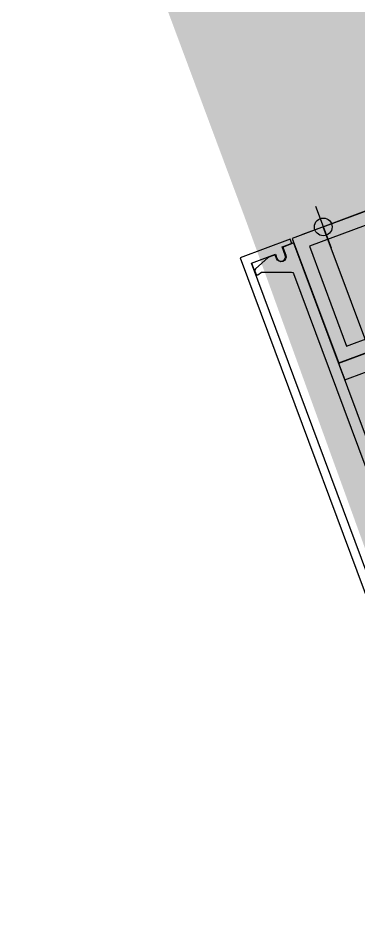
# Model space of a CAD drawing. Extents: x 12199666 to 24617114, y 1197707 to 2548648.
# Drawn here: x 12287980.3 to 12288057.1, y 1261630.8 to 1261834.3 of the extents above; entities that cross this region are included whole.
import ezdxf

# ---------------------------------------------------------------- set-up
doc = ezdxf.new("R2010")
doc.units = 0
doc.header["$LTSCALE"] = 10
doc.header["$MEASUREMENT"] = 0
doc.linetypes.add('TX-PLAN-T1-F11$0$CONTINOUS', pattern=[0])
doc.layers.add('TX-PLAN-T1-F11$0$_EDO-ALUMINIUM-SECTION', color=90, linetype='Continuous', lineweight=30)
doc.layers.add('TX-PLAN-T1-F11$0$幕墙线', color=114, linetype='Continuous', lineweight=30)
doc.layers.add('TX-PLAN-T1-F11$0$bangong', color=5, linetype='Continuous', true_color=0x0000ff)
for name, color, linetype in [('TX-PLAN-T1-F11$0$F-Alum', 4, 'Continuous'), ('TX-PLAN-T1-F11$0$F-dim', 1, 'Continuous'), ('TX-PLAN-T1-F11$0$F_MISC', 8, 'Continuous')]:
    doc.layers.add(name, color=color, linetype=linetype)

# ---------------------------------------------------------------- blocks, each defined once
blk = doc.blocks.new('TX-PLAN-T1-F11$0$A$C3FFC0167')
at = {"layer": 'TX-PLAN-T1-F11$0$F-dim'}
for p, q in [((0, 5), (0, -5)), ((-5, 0), (5, 0))]:
    blk.add_line(p, q, dxfattribs=at)
blk.add_circle((0, 0), 2, dxfattribs=at)
blk = doc.blocks.new('TX-PLAN-T1-F11$0$TY001')
at = {"layer": 'TX-PLAN-T1-F11$0$F-Alum'}
blk.add_lwpolyline([(474.8020190792158, -613.0729998739698), (386.1010766436812, -664.3175448094407), (386.1010766464751, -664.3175448104157), (388.6987469606102, -662.8168117939349), (388.6987469585147, -662.8168117909663), (386.1010766441468, -664.317544807418), (383.2264971034601, -659.3418363714445), (384.0923828473315, -658.8415945513989, 1), (383.0918992070947, -657.1098230636417), (381.360127719352, -658.1103067036893), (380.2058037547395, -656.1122477153549), (379.3399180108681, -656.6124895353278), (385.3697887959424, -667.0497999373765), (477.5342742071953, -613.8042877217376)], format="xyb", dxfattribs=at)
at = {"layer": 'TX-PLAN-T1-F11$0$F-Alum', "linetype": 'TX-PLAN-T1-F11$0$CONTINOUS', "ltscale": 15555}
blk.add_lwpolyline([(380.0398544089403, -655.7251176545396), (381.2032953833696, -657.7389575862617, 0.414213562373095), (381.6131336526014, -657.8486507634225), (383.0418750252575, -657.0232344891992, -1), (384.1424070294015, -658.928183125754), (383.3631098598707, -659.3784007638315), (384.1415210517589, -660.7257794256002, 0.1428492727586986), (384.2629231058527, -660.8418938346731), (387.2218380344566, -663.235364015869, 0.2840790438404123), (387.7473373496905, -663.2509740064561), (388.4430282160174, -662.8490576248878, 0.5575365158333588), (388.453131214017, -662.5089473235421), (387.7222566348501, -661.7713922473631), (386.6248848829418, -655.0800004285702, -0.2963790067032196), (386.8719783208799, -654.5943518436106), (467.0768878774252, -608.2581576754019)], format="xyb", dxfattribs=at)
at = {"layer": 'TX-PLAN-T1-F11$0$F-Alum'}
blk.add_lwpolyline([(391.2619891064242, -617.2954965759709), (405.0996182784438, -641.2475240616332), (408.5631612532306, -639.2465567802428), (396.7264993626159, -618.7580722694256), (444.9104555265512, -590.9211086545547), (442.9094882453792, -587.4575656796806)], close=True, dxfattribs=at)
blk.add_lwpolyline([(381.2788209777791, -657.8256456259696), (381.2597441703547, -657.8366667300434), (380.0398544089403, -655.7251176545396), (455.8812394279521, -611.9098305052466), (454.8807539343834, -610.1780535563303), (456.612525985809, -609.1775708921195), (457.6130086500198, -610.909342943618), (474.7123976727016, -601.0306235656317)], dxfattribs=at)
at = {"layer": 'TX-PLAN-T1-F11$0$F-Alum', "flags": 128}
for points in [[(390.0650403141044, -615.2236514189717), (364.0961239619646, -630.2264829897904), (379.1033785305917, -656.2030552287761), (405.0722948824987, -641.2002236579137)], [(388.9681085431948, -619.3220341097767), (368.1945066549815, -631.3234147612529), (380.2003103015013, -652.104672537942), (400.9739121897146, -640.1032918864366)]]:
    blk.add_lwpolyline(points, close=True, dxfattribs=at)
at = {"layer": 'TX-PLAN-T1-F11$0$F_MISC', "rotation": 30.01599997489868}
blk.add_blockref('TX-PLAN-T1-F11$0$A$C3FFC0167', (375.3649524133652, -649.7320850958495), dxfattribs=at)
blk = doc.blocks.new('TX-PLAN-T1-F11$0$A$C21521A5F')
at = {"rotation": 90}
blk.add_blockref('TX-PLAN-T1-F11$0$TY001', (388.7170751225203, 18260.21975712478, 0.0004146164392175001), dxfattribs=at)
blk = doc.blocks.new('TX-PLAN-T1-F11$0$标准层幕墙0118')
at = {"color": 3, "rotation": 180}
blk.add_blockref('TX-PLAN-T1-F11$0$A$C21521A5F', (-5561.283235622803, 27660.21975712452, -0.0004146164392191662), dxfattribs=at)
blk = doc.blocks.new('TX-PLAN-T1-F11')
at = {"layer": 'TX-PLAN-T1-F11$0$bangong', "const_width": 100}
blk.add_lwpolyline([(12288482.8562602, 1260692.584206551), (12288078.66260943, 1261805.627475262), (12288060.94820521, 1261853.15345276), (12288750.21905547, 1262109.557820145), (12288753.81913279, 1262114.215203971), (12288732.39975987, 1262171.681242507), (12288328.2061091, 1263284.724511218), (12288310.49170488, 1263332.250488715), (12288999.76255514, 1263588.6548561), (12289003.36263246, 1263593.312239926), (12288981.94325954, 1263650.778278462), (12288577.74960877, 1264763.821547173)], dxfattribs=at)
at = {"layer": 'TX-PLAN-T1-F11$0$幕墙线'}
blk.add_lwpolyline([(12287809.69785929, 1256263.020034649), (12287297.19176062, 1257242.376451005), (12288003.54438968, 1257612.017322132), (12287549.95968666, 1258829.069781929), (12288253.08414349, 1259091.112961787), (12287799.50718447, 1260308.168307926), (12288502.62764307, 1260570.209997987), (12288049.05068414, 1261787.265343881), (12288752.17114274, 1262049.307033943), (12288298.59018567, 1263266.360889796), (12289001.71464241, 1263528.404069898), (12288548.13768348, 1264745.459415792), (12289251.25814208, 1265007.501105854), (12288797.67718501, 1266224.554961707), (12289500.80164175, 1266486.598141809), (12289047.22468282, 1267703.653487704), (12289750.34514152, 1267965.69517752), (12289296.76418435, 1269182.749033618), (12289999.88864109, 1269444.79221372), (12289546.30768402, 1270661.846069573), (12290249.43214086, 1270923.889249431), (12289795.8511837, 1272140.943105529), (12290498.97564053, 1272402.986285386), (12290045.39468336, 1273620.040141484)], dxfattribs=at)
at = {"layer": 'TX-PLAN-T1-F11$0$_EDO-ALUMINIUM-SECTION', "rotation": 350.4236156863823}
blk.add_blockref('TX-PLAN-T1-F11$0$标准层幕墙0118', (12293055.45042718, 1251790.443008234), dxfattribs=at)

msp = doc.modelspace()

# ---------------------------------------------------------------- block references
msp.add_blockref('TX-PLAN-T1-F11', (0, 0))

doc.saveas('drawing.dxf')
